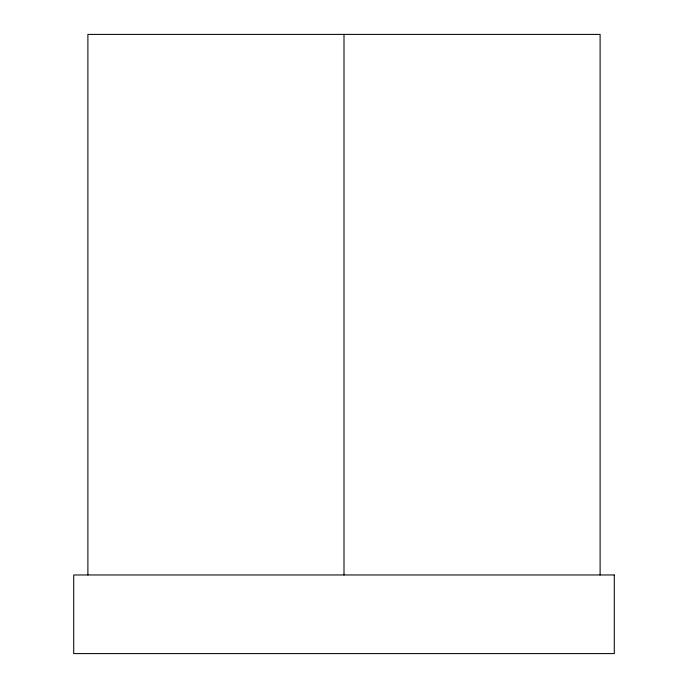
<?xml version="1.0" encoding="UTF-8"?>
<svg xmlns="http://www.w3.org/2000/svg" width="688" height="688" viewBox="0 0 688 688"><rect width="100%" height="100%" fill="white"/><g stroke="black" fill="none" stroke-linecap="round" stroke-linejoin="round"><path stroke-width="1.03" d="M600.108 574.97L600.108 34.4L87.892 34.4L87.892 574.97M344 34.4L344 574.97M614.289 574.97L73.711 574.97L73.711 653.6L614.289 653.6L614.289 574.97"/></g></svg>
